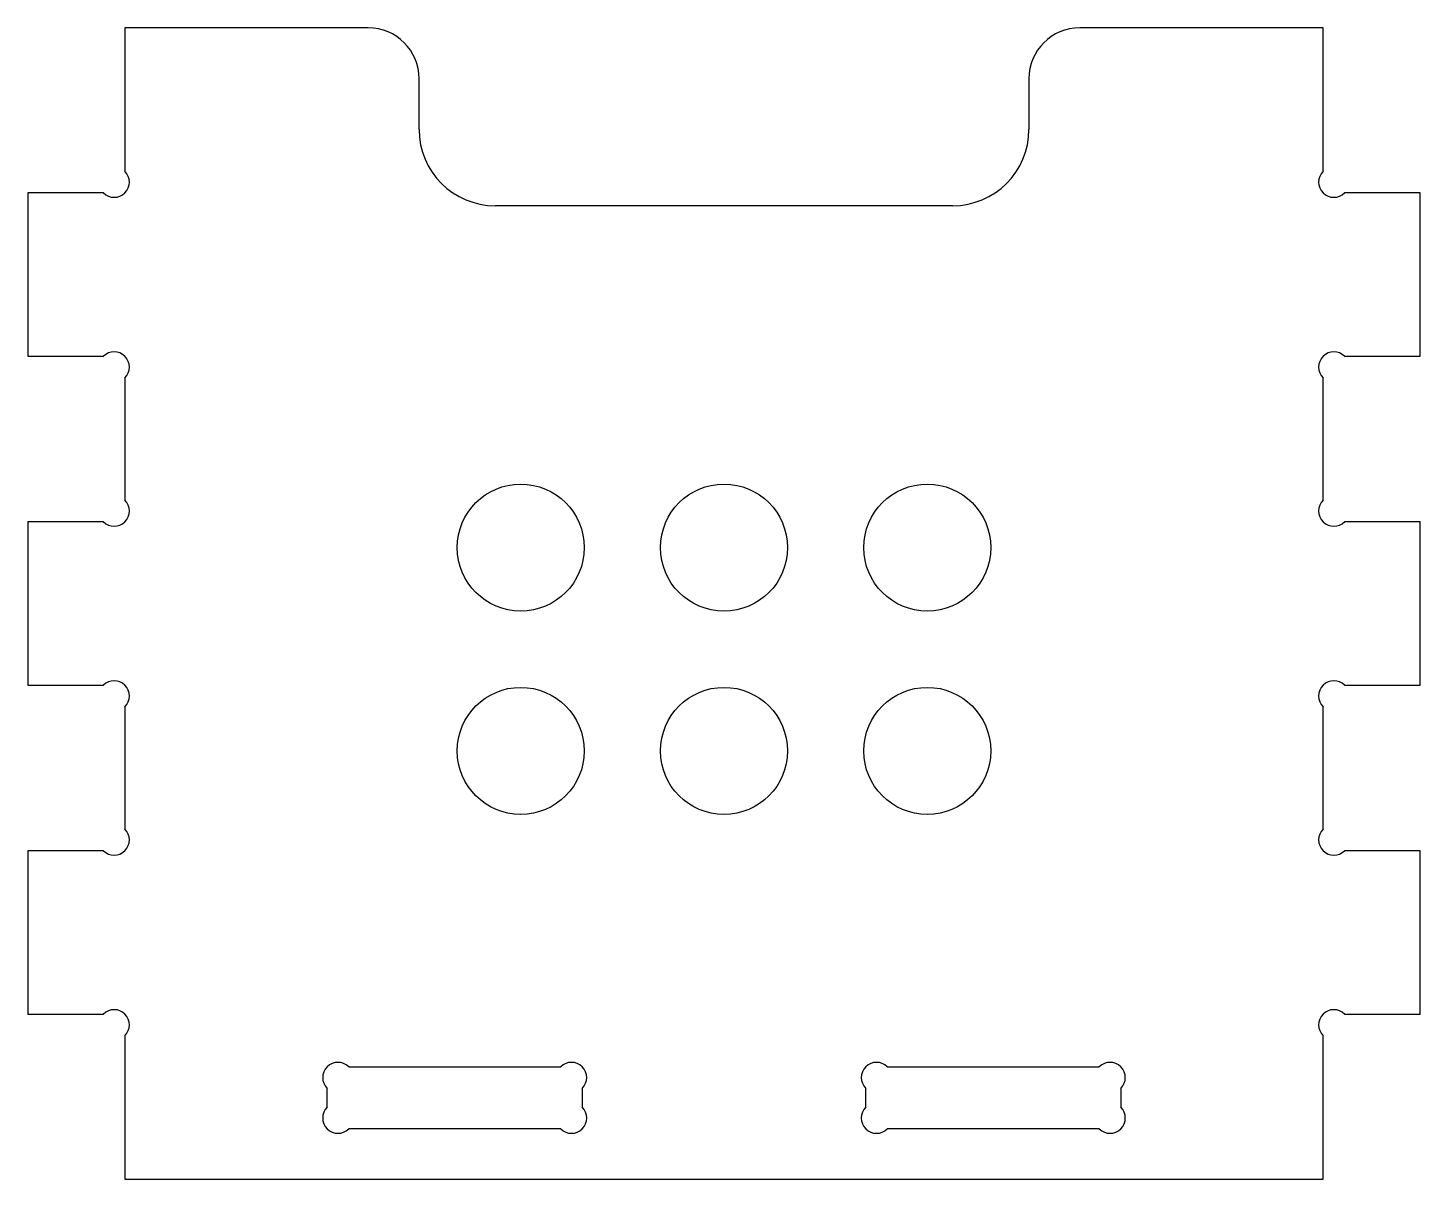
# Model space of a CAD drawing. Header units: millimetres. Extents: x 0 to 274, y 0 to 226.
import ezdxf

# ---------------------------------------------------------------- set-up
doc = ezdxf.new("R2010")
doc.units = ezdxf.units.MM
doc.layers.add('AUSSENKONTUR', color=1, linetype='Continuous')
doc.layers.add('INNENKONTUR', color=5, linetype='Continuous')

msp = doc.modelspace()

# ---------------------------------------------------------------- linework, layer by layer
at = {"layer": 'AUSSENKONTUR'}
for p, q in [((67, 226.5), (19.1, 226.5)), ((19.1, 226.5), (19.1, 198.29)), ((254.9, 226.5), (207, 226.5)), ((254.9, 198.29), (254.9, 226.5)), ((77, 206.5), (77, 216.5)), ((197, 216.5), (197, 206.5)), ((14.86, 194.04), (0, 194.04)), ((0, 194.04), (0, 161.89)), ((274, 194.04), (259.14, 194.04)), ((274, 161.89), (274, 194.04)), ((182, 191.5), (92, 191.5)), ((0, 161.89), (14.86, 161.89)), ((259.14, 161.89), (274, 161.89)), ((19.1, 157.64), (19.1, 133.57)), ((254.9, 133.57), (254.9, 157.64)), ((14.86, 129.33), (0, 129.33)), ((0, 129.33), (0, 97.17)), ((274, 129.33), (259.14, 129.33)), ((274, 97.17), (274, 129.33)), ((0, 97.17), (14.86, 97.17)), ((259.14, 97.17), (274, 97.17)), ((19.1, 92.93), (19.1, 68.86)), ((254.9, 68.86), (254.9, 92.93)), ((0, 64.61), (0, 32.46)), ((14.86, 64.61), (0, 64.61)), ((274, 64.61), (259.14, 64.61)), ((274, 32.46), (274, 64.61)), ((0, 32.46), (14.86, 32.46)), ((259.14, 32.46), (274, 32.46)), ((19.1, 28.21), (19.1, 0)), ((254.9, 0), (254.9, 28.21)), ((19.1, 0), (254.9, 0))]:
    msp.add_line(p, q, dxfattribs=at)
for centre, radius, start, end in [((67, 216.5), 10, 0, 90), ((207, 216.5), 10, 90, 180), ((92, 206.5), 15, -180, -90), ((182, 206.5), 15, -90, 0), ((16.98, 196.16), 3, -135, 45), ((257.02, 196.16), 3, -225, -45), ((16.98, 159.76), 3, -45, 135), ((257.02, 159.76), 3, -315, -135), ((16.98, 131.45), 3, -135, 45), ((257.02, 131.45), 3, -225, -45), ((16.98, 95.05), 3, -45, 135), ((257.02, 95.05), 3, -315, -135), ((16.98, 66.74), 3, -135, 45), ((257.02, 66.74), 3, -225, -45), ((16.98, 30.34), 3, -45, 135), ((257.02, 30.34), 3, -315, -135)]:
    msp.add_arc(centre, radius, start, end, dxfattribs=at)
at = {"layer": 'INNENKONTUR'}
for p, q in [((63.14, 22.1), (104.86, 22.1)), ((169.14, 22.1), (210.86, 22.1)), ((58.9, 14.14), (58.9, 17.86)), ((109.1, 17.86), (109.1, 14.14)), ((164.9, 14.14), (164.9, 17.86)), ((215.1, 17.86), (215.1, 14.14)), ((104.86, 9.9), (63.14, 9.9)), ((210.86, 9.9), (169.14, 9.9))]:
    msp.add_line(p, q, dxfattribs=at)
for centre in [(97, 124.25), (137, 124.25), (177, 124.25), (97, 84.25), (137, 84.25), (177, 84.25)]:
    msp.add_circle(centre, 12.5, dxfattribs=at)
for centre, start, end in [((61.02, 19.98), -315, -135), ((106.98, 19.98), -45, 135), ((167.02, 19.98), -315, -135), ((212.98, 19.98), -45, 135), ((61.02, 12.02), -225, -45), ((106.98, 12.02), -135, 45), ((167.02, 12.02), -225, -45), ((212.98, 12.02), -135, 45)]:
    msp.add_arc(centre, 3, start, end, dxfattribs=at)

doc.saveas('drawing.dxf')
